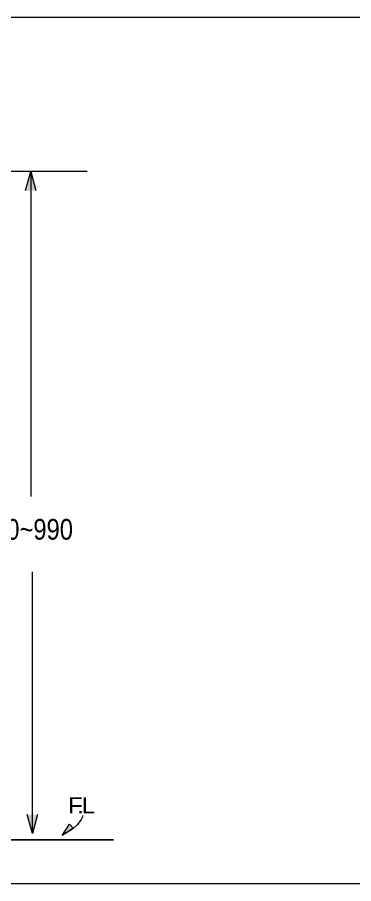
# Model space of a CAD drawing. Header units: millimetres. Extents: x 3440 to 4034, y 651 to 1071.
# Drawn here: x 3701.3 to 3749.6, y 777.8 to 902.4 of the extents above; entities that cross this region are included whole.
import ezdxf

# ---------------------------------------------------------------- set-up
doc = ezdxf.new("R2010")
doc.units = ezdxf.units.MM
doc.header["$LTSCALE"] = 0.1
doc.layers.add('DIM', color=3, linetype='Continuous')
doc.layers.add('Layer 1', color=7, linetype='Continuous')
doc.styles.get("Standard").update_dxf_attribs({"font": 'arial.ttf'})

msp = doc.modelspace()

# ---------------------------------------------------------------- hatches: boundary and pattern name
at = {"layer": 'DIM'}
h = msp.add_hatch(color=256, dxfattribs=at)
h.dxf.hatch_style = 2
h.paths.add_polyline_path([(3702.512, 877.457), (3703.245, 880.206), (3703.978, 877.457)])
h = msp.add_hatch(color=256, dxfattribs=at)
h.dxf.hatch_style = 2
h.paths.add_polyline_path([(3704.214, 787.725), (3703.482, 784.976), (3702.748, 787.725)])
h = msp.add_hatch(color=256, dxfattribs=at)
h.dxf.hatch_style = 2
h.paths.add_polyline_path([(3707.765, 784.705), (3708.8, 786.322), (3709.383, 785.735)])

# ---------------------------------------------------------------- linework, layer by layer
at = {"layer": 'DIM', "lineweight": 9}
for p, q in [((3670.369, 880.244), (3711.353, 880.244)), ((3702.512, 877.457), (3703.245, 880.206)), ((3702.512, 877.457), (3703.245, 880.206)), ((3703.245, 880.206), (3703.245, 877.457)), ((3703.245, 880.206), (3703.978, 877.457)), ((3703.245, 880.206), (3703.245, 877.457)), ((3703.245, 880.206), (3703.978, 877.457)), ((3703.245, 877.457), (3703.245, 833.445)), ((3703.245, 877.457), (3703.245, 874.616)), ((3703.482, 787.725), (3703.482, 822.636)), ((3703.482, 784.976), (3702.748, 787.725)), ((3703.482, 784.976), (3703.482, 787.725)), ((3704.214, 787.725), (3703.482, 784.976))]:
    msp.add_line(p, q, dxfattribs=at)
at = {"layer": 'DIM', "lineweight": 0}
for p, q in [((3707.765, 784.705), (3708.8, 786.322)), ((3708.8, 786.322), (3709.383, 785.735))]:
    msp.add_line(p, q, dxfattribs=at)
at = {"layer": 'DIM', "lineweight": 13}
msp.add_open_spline([(3710.712, 787.581), (3710.712, 787.581), (3710.465, 786.039), (3707.998, 784.928)], degree=3, dxfattribs=at)
at = {"layer": 'Layer 1', "lineweight": 0}
msp.add_line((3709.383, 785.735), (3707.765, 784.705), dxfattribs=at)
at = {"layer": 'Layer 1', "lineweight": 25}
msp.add_line((3698.557, 784.1), (3715.165, 784.1), dxfattribs=at)
at = {"layer": 'Layer 1', "lineweight": 18}
for points in [[(3622.951, 902.375), (3622.951, 902.375), (3853.387, 902.375), (3853.387, 902.375)], [(3853.387, 777.783), (3853.387, 777.783), (3622.951, 777.783), (3622.951, 777.783)]]:
    msp.add_open_spline(points, degree=3, dxfattribs=at)

# ---------------------------------------------------------------- texts
at = {"layer": 'DIM', "attachment_point": 7}
for s, insert, char_height in [('\\fHelvetica Narrow|b0|i0|c0|p34;\\W1;940~990', (3695.95, 827.213), 2.97666), ('\\fHelvetica|b0|i0|c0|p34;\\W1.07238;F', (3708.614, 787.89), 2.31305), ('\\fHelvetica|b0|i0|c0|p34;\\W1.07238;L', (3710.58, 787.89), 2.31305), ('\\fHelvetica|b0|i0|c0|p34;\\W1.07238;.', (3709.931, 787.89), 2.31305)]:
    msp.add_mtext(s, dxfattribs=dict(at, insert=insert, char_height=char_height))

doc.saveas('drawing.dxf')
